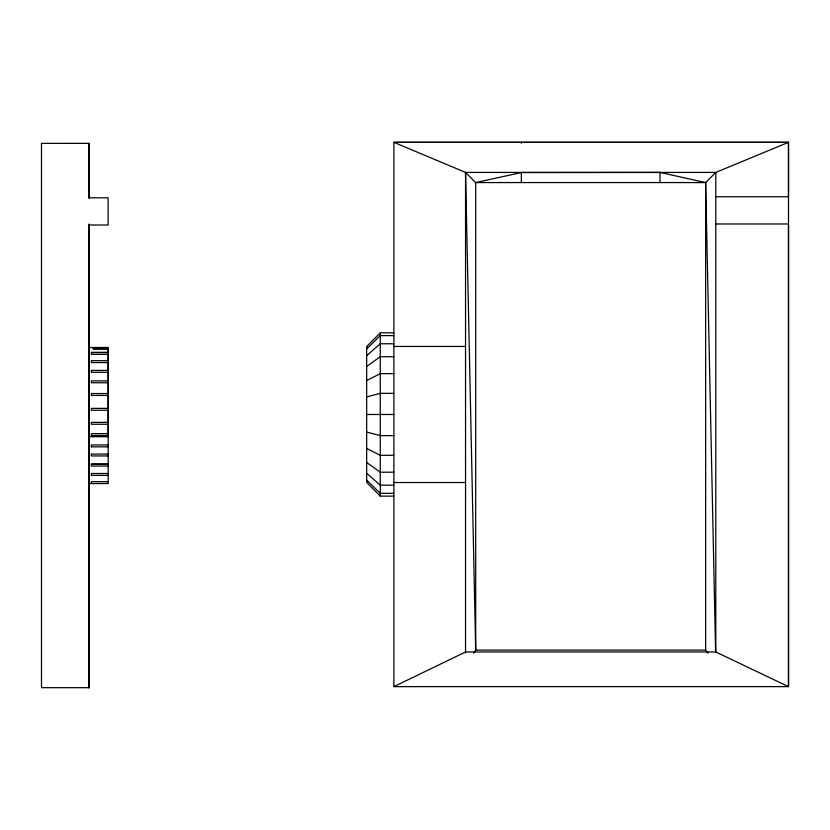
<?xml version="1.0" encoding="UTF-8"?>
<svg xmlns="http://www.w3.org/2000/svg" width="830" height="830" viewBox="0 0 830 830"><rect width="100%" height="100%" fill="white"/><g stroke="black" fill="none" stroke-linecap="round" stroke-linejoin="round"><path stroke-width="1.25" d="M89.142 687.676L41.5 687.676L41.5 143.362L89.132 143.372L89.09 197.789L108.139 197.81L108.118 225.023L89.069 225.003L89.142 687.676L89.111 545.632M89.121 402.685L89.121 409.688L89.121 406.876M89.121 230.066L89.121 224.961M89.121 197.561L89.132 143.362L89.132 198.567M89.132 224.007L88.914 687.676L89.121 426.122M89.121 372.805L89.132 245.037M88.883 687.676L89.132 560.053M108.18 435.522L91.373 435.501L91.373 433.623L108.18 433.644L108.18 424.265L91.373 424.244L91.373 422.366L108.18 422.387L108.18 410.259L91.373 410.248L91.373 408.37L108.18 408.381L108.18 395.443L91.373 395.422L91.373 393.545L108.18 393.565L108.18 382.765L91.373 382.744L91.373 380.866L108.18 380.887L108.18 372.296L91.373 372.276L91.373 370.398L108.18 370.419L108.18 362.586L91.373 362.565L91.373 360.687L108.18 360.708L108.18 354.358L91.373 354.348L91.373 352.47L108.18 352.48L108.18 348.839L93.209 348.839L93.209 347.48M715.792 223.976L788.5 223.976L788.5 686.628L393.877 686.628L393.877 142.324L788.5 142.324L788.5 196.751L715.792 196.751M89.111 569.349L89.1 566.195L89.132 578.811L89.132 527.216M89.121 233.593L89.132 231.435M89.121 423.3L89.121 420.022M89.017 644.817L89.132 625.073M89.1 548.039L89.059 551.224L89.1 549.927M473.598 653.158L475.694 650.118L475.694 182.569L465.547 172.422L393.877 142.324L788.5 142.324L788.5 686.638L715.792 651.986L465.547 651.986L393.877 686.628M393.877 332.83L380.264 332.83L366.663 346.556L366.663 482.396L380.264 496.122L393.877 496.122M715.626 652.494L705.645 182.569L659.995 172.422L521.375 172.547L475.694 182.569L705.645 182.569L715.792 172.422L788.5 142.324M366.663 348.87L380.264 335.611L393.877 335.611M366.663 355.655L380.264 343.776L393.877 343.776M366.663 366.455L380.264 356.744L393.877 356.744M366.663 380.514L380.264 373.656L393.877 373.656M366.663 396.896L380.264 393.347L393.877 393.347M465.547 652.961L465.547 172.422L715.792 172.422L715.792 652.494M393.877 346.442L465.547 346.442M89.132 347.48L108.18 347.48L108.18 483.558L89.132 483.558M93.209 348.839L108.18 348.839M91.373 352.47L108.18 352.47M366.663 414.481L393.877 414.481M393.877 435.615L380.264 435.615L366.663 432.057M108.18 436.736L89.132 436.736L89.121 422.18M108.18 444.963L91.373 444.953L91.373 446.841M91.373 446.831L108.18 446.841M108.18 454.062L91.373 454.052L91.373 455.94L108.18 455.94M393.877 455.307L380.264 455.307L366.663 448.439M91.373 464.167L108.18 464.167L91.373 464.188L91.373 466.055L108.18 466.055M393.877 472.208L380.264 472.208L366.663 462.507M108.18 473.505L91.373 473.484L91.373 475.383M91.373 475.362L108.18 475.383M108.18 481.68L91.373 481.67L91.373 483.558M393.877 482.521L465.547 482.521M393.877 485.187L380.264 485.187L366.663 473.297M393.877 493.342L380.264 493.342L366.663 480.082M708.042 653.158L705.645 650.118L475.694 650.118L465.547 172.422M521.344 172.422L521.344 182.569M89.121 575.532L89.1 571.922M521.344 142.324L521.344 143.3M705.645 182.569L705.645 650.118M659.995 172.422L659.995 182.569M380.264 332.83L380.264 496.122"/></g></svg>
